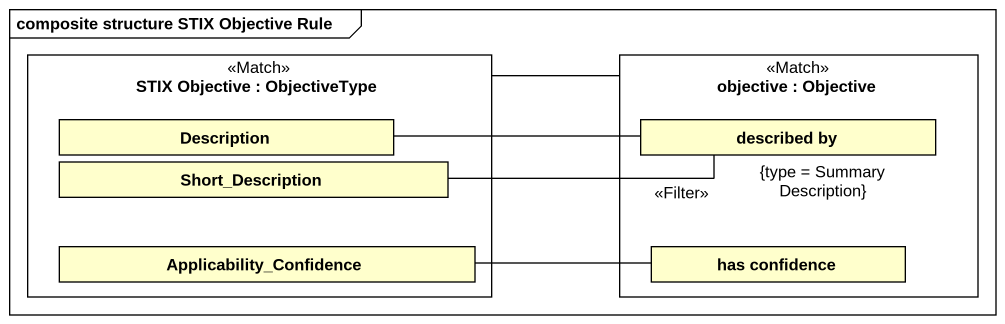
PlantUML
@startuml
mainframe composite structure STIX Objective Rule
rectangle "STIX Objective : ObjectiveType" as STIX_Objective <<Match>> {
  rectangle Description
  rectangle Short_Description
  rectangle Applicability_Confidence
}
rectangle "objective : Objective" as objective <<Match>> {
  rectangle "described by" as described_by
  rectangle "has confidence" as has_confidence
}
STIX_Objective -right- objective
Description -right- described_by
Short_Description -right- "<<Filter>>\n{type = Summary Description}" described_by
Applicability_Confidence -right- has_confidence
@enduml
